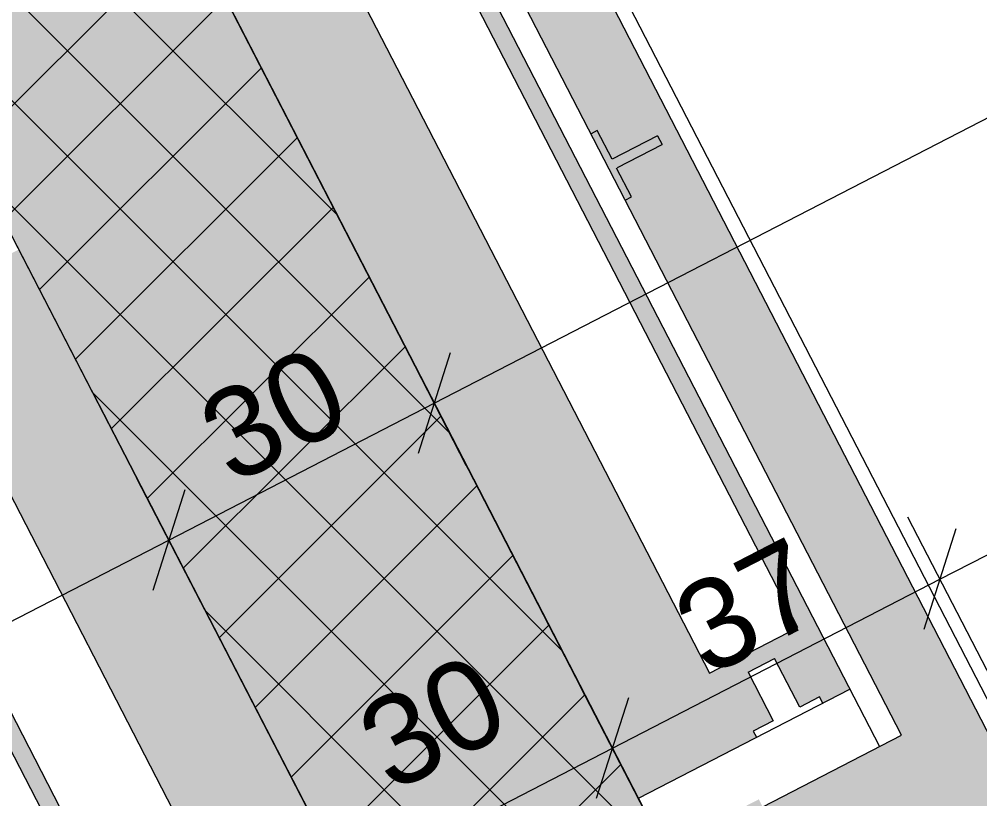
# Model space of a CAD drawing. Header units: metres. Extents: x 2688579.7 to 2688666, y 1281656.9 to 1281721.4.
# Drawn here: x 2688644.663 to 2688645.628, y 1281682.088 to 1281682.871 of the extents above; entities that cross this region are included whole.
import ezdxf

# ---------------------------------------------------------------- set-up
doc = ezdxf.new("R2010")
doc.units = ezdxf.units.M
for name, color, linetype in [('00 11 Geometer', 7, 'Continuous'), ('01 13 IW tragend', 7, 'Continuous'), ('03 13 Liftkabine', 7, 'Continuous'), ('07 12 Bemassung innen', 7, 'Continuous'), ('09 11 Raumdefinitionen.SIA 416', 7, 'Continuous')]:
    doc.layers.add(name, color=color, linetype=linetype)
doc.styles.add('ERSTELLTER_STIL_1', font='arial.ttf')
doc.dimstyles.new('ERSTELLTER_STIL__2', dxfattribs={"dimtxt": 0.08999999761581422, "dimasz": 0.07125000000000001, "dimexe": 0.18, "dimexo": 0.05, "dimgap": 0.09, "dimtad": 1, "dimzin": 0, "dimdsep": 46, "dimtxsty": 'ERSTELLTER_STIL_1', "dimblk": 'ARROWHEAD_6', "dimblk1": 'ARROWHEAD_6', "dimblk2": 'ARROWHEAD_6', "dimcen": 0.09, "dimclrd": 7, "dimclre": 7, "dimclrt": 7, "dimazin": 0, "dimtfac": 1, "dimtdec": 4, "dimtmove": 0, "dimatfit": 3, "dimfxl": 1, "dimtolj": 1, "dimtzin": 0, "dimarcsym": 0})
doc.dimstyles.new('ERSTELLTER_STIL__4', dxfattribs={"dimtxt": 0.08999999761581422, "dimasz": 0.07125000000000001, "dimexe": 0.18, "dimexo": 0.05, "dimgap": 0.09, "dimtad": 1, "dimzin": 0, "dimdsep": 46, "dimtxsty": 'ERSTELLTER_STIL_1', "dimblk": 'ARROWHEAD_6', "dimblk1": 'ARROWHEAD_6', "dimblk2": 'ARROWHEAD_6', "dimcen": 0.09, "dimclrd": 7, "dimclre": 7, "dimclrt": 7, "dimazin": 0, "dimtfac": 1, "dimtdec": 4, "dimtmove": 2, "dimatfit": 3, "dimfxl": 1, "dimtolj": 1, "dimtzin": 0, "dimarcsym": 0})

# ---------------------------------------------------------------- blocks, each defined once
blk = doc.blocks.new('*D82')
at = {"layer": '07 12 Bemassung innen', "color": 7, "linetype": 'Continuous', "lineweight": 5, "transparency": 16777216}
for p, q in [((252.4352875939956, 33.44744884619254), (252.3707978123168, 33.5724146762583)), ((250.9813190860872, 32.77623803371529), (252.4030427031562, 33.50993176122542)), ((251.0135639769265, 32.71375511868241), (250.9490741952478, 32.83872094874818)), ((250.6702930201457, 32.61573013264812), (250.9813190860872, 32.77623803371529))]:
    blk.add_line(p, q, dxfattribs=at)
at = {"layer": '07 12 Bemassung innen', "color": 7, "linetype": 'Continuous', "lineweight": 18, "transparency": 16777216}
for p, q in [((252.4191696493927, 33.56045325769063), (252.3869157569196, 33.45941026476021)), ((250.9974460323237, 32.8267595301805), (250.9651921398506, 32.72571653725009))]:
    blk.add_line(p, q, dxfattribs=at)
at = {"layer": '07 12 Bemassung innen', "color": 7, "lineweight": 18, "transparency": 16777216, "insert": (251.4779382816716, 33.05342156880792), "char_height": 0.08999999761581422, "attachment_point": 7, "rotation": 27.296418242498316, "style": 'ERSTELLTER_STIL_1'}
blk.add_mtext('\\A1;{\\pql;\\fArial|b0|i0|c0|p38;1.60}', dxfattribs=at)
blk = doc.blocks.new('ARROWHEAD_6')
at = {"color": 0, "linetype": 'Continuous', "lineweight": 0}
for p, q in [((-0.5, -0.5), (0.5, 0.5)), ((0, 0), (-1, 0))]:
    blk.add_line(p, q, dxfattribs=at)
blk = doc.blocks.new('*D83')
at = {"layer": '07 12 Bemassung innen', "color": 7, "linetype": 'Continuous', "lineweight": 5, "transparency": 16777216}
for p, q in [((252.6696364728863, 33.64750996158444), (254.091573519345, 34.38131383132097)), ((252.7018813637257, 33.58502704655155), (252.6373915820469, 33.70999287661731)), ((252.4030427031562, 33.50993176122542), (252.6696364728863, 33.64750996158443)), ((252.4352875939956, 33.44744884619254), (252.3707978123168, 33.5724146762583)), ((250.9813190860872, 32.77623803371529), (252.4030427031562, 33.50993176122542))]:
    blk.add_line(p, q, dxfattribs=at)
at = {"layer": '07 12 Bemassung innen', "color": 7, "linetype": 'Continuous', "lineweight": 18, "transparency": 16777216}
for p, q in [((252.6857634191228, 33.69803145804965), (252.6535095266497, 33.59698846511923)), ((252.4191696493927, 33.56045325769063), (252.3869157569196, 33.45941026476021))]:
    blk.add_line(p, q, dxfattribs=at)
at = {"layer": '07 12 Bemassung innen', "color": 7, "lineweight": 18, "transparency": 16777216, "insert": (252.4673926899234, 33.56339570968811), "char_height": 0.08999999761581422, "attachment_point": 7, "rotation": 27.296418242498316, "style": 'ERSTELLTER_STIL_1'}
blk.add_mtext('\\A1;{\\pql;\\fArial|b0|i0|c0|p38;30}', dxfattribs=at)
blk = doc.blocks.new('*D84')
at = {"layer": '07 12 Bemassung innen', "color": 7, "linetype": 'Continuous', "lineweight": 5, "transparency": 16777216}
for p, q in [((254.091573519345, 34.38131383132097), (254.4025995852865, 34.54182173238816)), ((254.1238184101844, 34.31883091628809), (254.0593286285057, 34.44379674635385)), ((252.6696364728863, 33.64750996158444), (254.091573519345, 34.38131383132097))]:
    blk.add_line(p, q, dxfattribs=at)
at = {"layer": '07 12 Bemassung innen', "color": 7, "linetype": 'Continuous', "lineweight": 18, "transparency": 16777216}
for p, q in [((254.1077004655816, 34.43183532778618), (254.0754465731085, 34.33079233485577)), ((252.6857634191228, 33.69803145804965), (252.6535095266497, 33.59698846511923))]:
    blk.add_line(p, q, dxfattribs=at)
at = {"layer": '07 12 Bemassung innen', "color": 7, "lineweight": 18, "transparency": 16777216, "insert": (253.265956203638, 33.9755018560562), "char_height": 0.08999999761581422, "attachment_point": 7, "rotation": 27.296418242498316, "style": 'ERSTELLTER_STIL_1'}
blk.add_mtext('\\A1;{\\pql;\\fArial|b0|i0|c0|p38;1.60}', dxfattribs=at)
blk = doc.blocks.new('*D182')
at = {"layer": '07 12 Bemassung innen', "color": 7, "linetype": 'Continuous', "lineweight": 5, "transparency": 16777216}
for p, q in [((252.8485187996326, 33.30087863699265), (253.1774270281922, 33.47061479479675)), ((252.880763690472, 33.23839572195976), (252.8162739087932, 33.36336155202552)), ((252.5819250299025, 33.16330043663363), (252.8485187996326, 33.30087863699264)), ((252.6141699207419, 33.10081752160075), (252.5496801390631, 33.22578335166651)), ((252.253235873142, 32.99367733287392), (252.5819250299025, 33.16330043663363))]:
    blk.add_line(p, q, dxfattribs=at)
at = {"layer": '07 12 Bemassung innen', "color": 7, "linetype": 'Continuous', "lineweight": 18, "transparency": 16777216}
for p, q in [((252.8646457458692, 33.35140013345786), (252.8323918533961, 33.25035714052744)), ((252.598051976139, 33.21382193309883), (252.565798083666, 33.11277894016842))]:
    blk.add_line(p, q, dxfattribs=at)
at = {"layer": '07 12 Bemassung innen', "color": 7, "lineweight": 18, "transparency": 16777216, "insert": (252.6269949336371, 33.25408344798069), "char_height": 0.08999999761581422, "attachment_point": 7, "rotation": 27.296418242498085, "style": 'ERSTELLTER_STIL_1'}
blk.add_mtext('\\A1;{\\pql;\\fArial|b0|i0|c0|p38;30}', dxfattribs=at)
blk = doc.blocks.new('*D183')
at = {"layer": '07 12 Bemassung innen', "color": 7, "linetype": 'Continuous', "lineweight": 5, "transparency": 16777216}
for p, q in [((253.1774270281922, 33.47061479479675), (254.24380211142, 34.02092759845564)), ((253.5213725558849, 32.80413031854887), (253.1451821373528, 33.53309770982963)), ((252.8485187996326, 33.30087863699265), (253.1774270281922, 33.47061479479675))]:
    blk.add_line(p, q, dxfattribs=at)
at = {"layer": '07 12 Bemassung innen', "color": 7, "linetype": 'Continuous', "lineweight": 18, "transparency": 16777216}
for p, q in [((253.1935539744288, 33.52113629126196), (253.1613000819557, 33.42009329833154)), ((252.8646457458692, 33.35140013345786), (252.8323918533961, 33.25035714052744))]:
    blk.add_line(p, q, dxfattribs=at)
at = {"layer": '07 12 Bemassung innen', "color": 7, "lineweight": 18, "transparency": 16777216, "insert": (252.9440260158146, 33.37042156417788), "char_height": 0.08999999761581422, "attachment_point": 7, "rotation": 27.296418242498085, "style": 'ERSTELLTER_STIL_1'}
blk.add_mtext('\\A1;{\\pql;\\fArial|b0|i0|c0|p38;37}', dxfattribs=at)
blk = doc.blocks.new('*D184')
at = {"layer": '07 12 Bemassung innen', "color": 7, "linetype": 'Continuous', "lineweight": 18, "transparency": 16777216}
for p, q in [((254.2865827923279, 34.08520400319438), (254.2543288998548, 33.98416101026397)), ((254.2276751651835, 33.97040610199043), (254.2599290576566, 34.07144909492085)), ((253.1935539744288, 33.52113629126196), (253.1613000819557, 33.42009329833154))]:
    blk.add_line(p, q, dxfattribs=at)
at = {"layer": '07 12 Bemassung innen', "color": 7, "linetype": 'Continuous', "lineweight": 5, "transparency": 16777216}
for p, q in [((253.1774270281922, 33.47061479479675), (254.24380211142, 34.02092759845564)), ((253.5213725558849, 32.80413031854887), (253.1451821373528, 33.53309770982963))]:
    blk.add_line(p, q, dxfattribs=at)
at = {"layer": '07 12 Bemassung innen', "color": 7, "lineweight": 18, "transparency": 16777216, "char_height": 0.08999999761581422, "attachment_point": 7, "rotation": 27.296418242498085, "style": 'ERSTELLTER_STIL_1'}
for s, insert in [('\\A1;{\\pql;\\fArial|b0|i0|c0|p38;3}', (254.1415311527694, 33.98840525460582)), ('\\A1;{\\pql;\\fArial|b0|i0|c0|p38;1.20}', (253.5959657773284, 33.7068611562297)), ('\\A1;{\\pql;\\fArial|b0|i0|c0|p38;2.30}', (253.6537486240087, 33.59489176804151))]:
    blk.add_mtext(s, dxfattribs=dict(at, insert=insert))
blk = doc.blocks.new('*D185')
at = {"layer": '07 12 Bemassung innen', "color": 7, "linetype": 'Continuous', "lineweight": 5, "transparency": 16777216}
for p, q in [((254.2704558460914, 34.03468250672918), (254.5814819120328, 34.19519040779636)), ((254.3027007369308, 33.97219959169629), (254.238210955252, 34.09716542176205)), ((254.5877475366096, 33.35444332083436), (254.2115572205806, 34.08341051348852)), ((254.24380211142, 34.02092759845564), (254.2704558460914, 34.03468250672917)), ((253.1774270281922, 33.47061479479675), (254.24380211142, 34.02092759845564))]:
    blk.add_line(p, q, dxfattribs=at)
at = {"layer": '07 12 Bemassung innen', "color": 7, "linetype": 'Continuous', "lineweight": 18, "transparency": 16777216}
for p, q in [((254.2865827923279, 34.08520400319438), (254.2543288998548, 33.98416101026397)), ((254.2276751651835, 33.97040610199043), (254.2599290576566, 34.07144909492085))]:
    blk.add_line(p, q, dxfattribs=at)
blk = doc.blocks.new('A$C08e27e3d')
at = {"layer": '01 13 IW tragend', "linetype": 'Continuous', "lineweight": 0, "true_color": 0xffffff}
blk.add_hatch(color=7, dxfattribs=at).paths.add_polyline_path([(62.76696060779355, 25.45091425856908), (61.62066595893091, 27.67265012461247), (61.35407165402395, 27.53507295624183), (62.50036686153109, 25.31333600743971)])
at = {"layer": '01 13 IW tragend', "linetype": 'Continuous', "lineweight": 5, "true_color": 0x4e4e4e}
h = blk.add_hatch(dxfattribs=at)
h.set_pattern_fill('BETON_0001', color=251, style=0, pattern_type=2)
h.set_pattern_definition([(44.99999999999999, (-190.4483196355036, -7.138988810048026), (-0.05303300858899104, 0.05303300858899108), []), (135.0000000000002, (-190.4483196355036, -7.138988810048026), (0.0530330085889909, 0.05303300858899123), [])])
h.paths.add_polyline_path([(62.76696060779355, 25.45091425856908), (61.62066595893091, 27.67265012461247), (61.35407165402395, 27.53507295624183), (62.50036686153109, 25.31333600743971)])
at = {"layer": '03 13 Liftkabine', "linetype": 'Continuous', "lineweight": 0, "true_color": 0x6f6f6f}
h = blk.add_hatch(color=8, dxfattribs=at)
h.paths.add_polyline_path([(61.62069822378055, 27.67264499963702), (61.84426077095736, 27.23943403205249), (61.84427252918829, 27.2394550823685), (61.83468252486523, 27.25803823969043), (61.84800283895424, 27.26491231286469), (61.85304386117934, 27.25514408546866), (61.92366648236566, 27.21566082683727), (61.96575165694048, 27.23737929221044), (61.96184673524363, 27.2449460881271), (62.10136409017059, 27.31694552328798), (62.69070260931863, 26.17494839641332), (62.55118529842991, 26.10294900529076), (62.54728024461804, 26.11051602139901), (62.50519507004327, 26.08879755602586), (62.49645852832339, 26.00836029105626), (62.50149955054854, 25.99859201962192), (62.48817919242128, 25.99171794644766), (62.47858918809823, 26.01030114780792), (62.47856487894671, 26.010303790107), (62.76718360391249, 25.45102943797958), (63.09775983636922, 25.62162657161733), (63.08170905848658, 25.65272916217678), (62.81067205949091, 25.51285791532616), (62.77765327363795, 25.5768404389219), (63.99687537845102, 26.20603161011284), (63.99549957735792, 26.20869755777064), (64.10480299094473, 26.2651046539394), (64.15524853192687, 26.16735323981985), (64.18901715822074, 26.18477986283401), (63.65180591534329, 27.22576682813249), (63.60561443184332, 27.20192928293466), (63.58727066681814, 27.23747511959045), (63.58904792121837, 27.23839230563978), (63.55579987188173, 27.30281913182602), (63.55402257344321, 27.30190198981499), (63.54957932734686, 27.29960900267248), (63.53467504303546, 27.32848994816458), (63.49513030691207, 27.30808254755711), (63.49054433262711, 27.31696899571148), (63.53008911278869, 27.33737644035727), (63.51518478443899, 27.3662574298877), (63.51585086399905, 27.36660114895984), (63.51962798649703, 27.36855037299191), (63.52140528493555, 27.36946755904125), (63.48815723559892, 27.43389438522748), (63.48637993716045, 27.43297719917813), (63.46803617213521, 27.46852303583392), (63.51422769967348, 27.49236058103175), (63.04253508096258, 28.40638811413066)])
h.paths.add_polyline_path([(61.97735337566883, 27.72728897770563), (62.98152316210872, 28.24550041673438), (64.0083154765523, 26.25582243342101), (63.06764550970439, 25.77038069951856), (63.00414573415071, 25.73761099439226), (62.71889039168514, 25.59040230318521), (62.68266147667862, 25.6606052832392), (62.96791677510589, 25.80781401848457)], flags=0)
h = blk.add_hatch(color=8, dxfattribs=at)
h.paths.add_polyline_path([(61.87126991178047, 27.18709680338892), (62.45370702898146, 26.05847233376304), (62.45371101071908, 26.05850897582979), (62.45219510271329, 26.06144649018142), (62.4263124219334, 26.11160101205336), (62.54494663198932, 26.17282332814562), (62.5417387374905, 26.17903945064069), (62.56172018066098, 26.18935109272036), (62.53651517650883, 26.23819234679186), (62.56315710913645, 26.25194116089661), (62.58836206288686, 26.20309990682512), (62.60834360686084, 26.21341154890478), (62.6115514509579, 26.20719540120883), (62.63871428559344, 26.22121303300677), (62.1089247620514, 27.24781847897372), (62.08176192741587, 27.23380089757752), (62.08496810825545, 27.22758805119569), (62.06498661468322, 27.21727648471863), (62.09019161883532, 27.16843520544627), (62.063549635806, 27.15468636614063), (62.03834468205559, 27.20352759501126), (62.01836323888512, 27.1932159529316), (62.01515705804553, 27.19942877411255), (61.89652282278871, 27.13820645802031), (61.87130176568166, 27.18707903677473)])
h.paths.add_polyline_path([(62.04025974666058, 27.12354635521175), (62.12906625595491, 27.16937582796415), (62.58644407498088, 26.28308689242326), (62.49763761608824, 26.23725752047435)], flags=0)
h = blk.add_hatch(color=8, dxfattribs=at)
h.paths.add_polyline_path([(61.59271977246163, 26.55375257652116), (62.10046178545633, 25.5698697833979), (62.13844746155019, 25.58947264103141), (62.13684922330947, 25.59256963935649), (62.1501409284873, 25.599428947903), (62.14032322895042, 25.61845332598768), (62.13588006440523, 25.61616039586264), (62.12446411007556, 25.63828175572029), (62.15105384333566, 25.65200363357817), (62.16246978111326, 25.62988227372052), (62.15804550252085, 25.62759907623373), (62.1678632186098, 25.60857469814905), (62.18115492378769, 25.61543400669556), (62.18275316202846, 25.61233700837047), (62.31194176919405, 25.6790060108382), (61.80419975619935, 26.66288883706569), (61.67501114903365, 26.59621981804585), (61.67661167146508, 26.59311840030849), (61.66331996628725, 26.58625909176198), (61.67313766582407, 26.5672347136773), (61.67756194441642, 26.56951789461197), (61.68897788219402, 26.54739653475431), (61.66238816548599, 26.53367465689643), (61.65097221115633, 26.5557960333062), (61.65541537570147, 26.55808896343125), (61.64559767616464, 26.57711334151593), (61.63230595443468, 26.57025403296942), (61.63070544855543, 26.57335545070678)])
h.paths.add_polyline_path([(61.6388622766828, 26.50295856639789), (62.08514877021116, 25.63816185226522), (62.17376022082397, 25.68389058694334), (61.72747369419147, 26.54868733418021)], flags=0)
at = {"layer": '00 11 Geometer', "color": 250, "linetype": 'Continuous', "lineweight": 13, "true_color": 0x3f3f3f}
blk.add_open_spline([(61.10243485247656, 48.48420281692729), (56.77352997377159, 47.34081434957805), (52.4635852428363, 46.16539965738131), (48.13468036413133, 45.02201119003207), (44.67800041448561, 44.10900244983433), (41.2023603170702, 43.22801993448409), (37.74568036742448, 42.31501119428635), (37.74568036742448, 42.31501119428635), (36.51101375635653, 46.29834470393457), (35.89368042427986, 48.29001137435757), (35.89368042427986, 48.29001137435757), (32.77968142585769, 46.72534450430744), (31.22268144538566, 45.94301117149502), (31.22268144538566, 45.94301117149502), (21.44268032567516, 43.82167784365215), (16.55268032368213, 42.76101117565617), (16.55268032368213, 42.76101117565617), (7.358013710788782, 41.1450112190409), (2.760680377799417, 40.33701121977851), (2.760680377799417, 40.33701121977851), (2.852681969608511, 38.82034512477316), (2.898681985064741, 38.06201179612749), (2.898681985064741, 38.06201179612749), (4.857346937842067, 28.42001115491934), (5.836680270116176, 23.59901115422458), (5.836680270116176, 23.59901115422458), (7.250013421140011, 21.69701122663304), (7.95668008768871, 20.74601122418739), (7.95668008768871, 20.74601122418739), (10.0486806438671, 18.48401050067827), (11.09468064675048, 17.35301049550385), (11.09468064675048, 17.35301049550385), (13.36067895529732, 15.25367757499539), (14.49367895102068, 14.20401090647415), (14.49367895102068, 14.20401090647415), (16.14301102872878, 13.00001188282244), (16.96767767410665, 12.39801188566111), (16.96767767410665, 12.39801188566111), (20.31968006337001, 9.776678227431553), (21.99568005822539, 8.466011565954837), (21.99568005822539, 8.466011565954837), (24.63768051177203, 6.944010933473187), (25.95868050524905, 6.183010929807502), (25.95868050524905, 6.183010929807502), (28.60930300305984, 5.333717593874063), (29.84025381909623, 4.957434972593042), (31.07120463935598, 4.581152350021007), (32.39626387633277, 4.285094314451996), (33.81543054463282, 4.069260977519157), (35.23459722133293, 3.853427639308798), (36.52668118368777, 3.744678008936125), (37.69168119490087, 3.743011342904943), (38.85668119028151, 3.741344676896411), (39.77044249357601, 3.744428238438006), (40.43296699630037, 3.752262269690114), (41.09549149855911, 3.760096300936716), (41.95790802579259, 3.796513086969954), (43.020216845292, 3.861512388413253), (44.08252568015769, 3.926511690796765), (45.41718103768528, 4.05617725272498), (47.02418104823619, 4.250510583476576), (49.43468106569662, 4.542010579801577), (51.84518209969565, 4.833511419904831), (54.25568211622476, 5.125011425543057), (54.25568211622476, 5.125011425543057), (66.34501369887903, 7.421677856550964), (72.38968036588221, 8.570011189750808), (72.38968036588221, 8.570011189750808), (76.09901367299199, 9.525344516228365), (77.9536803381884, 10.00301118226111), (77.9536803381884, 10.00301118226111), (81.43301373099848, 12.11901121547766), (83.17268039923101, 13.17701121706836), (83.17268039923101, 13.17701121706836), (79.77201372868126, 18.68234452860381), (78.0716803985083, 21.43501119579509), (77.2604064339207, 22.74838120428235), (76.44901363862618, 24.06167781058088), (75.63768030315578, 25.37501114358515), (75.63768030315578, 25.37501114358515), (73.88301371953781, 28.15701115348356), (73.00568038815572, 29.54801115215145), (71.2765175777854, 32.28957514030248), (69.54768033869505, 35.03134452163562), (67.81868033468663, 37.77301118833334), (67.81868033468663, 37.77301118833334), (61.10243485247656, 48.48420281692729), (61.10243485247656, 48.48420281692729)], degree=3, knots=[0, 0, 0, 0, 1, 1, 1, 2, 2, 2, 3, 3, 3, 4, 4, 4, 5, 5, 5, 6, 6, 6, 7, 7, 7, 8, 8, 8, 9, 9, 9, 10, 10, 10, 11, 11, 11, 12, 12, 12, 13, 13, 13, 14, 14, 14, 15, 15, 15, 16, 16, 16, 17, 17, 17, 18, 18, 18, 19, 19, 19, 20, 20, 20, 21, 21, 21, 22, 22, 22, 23, 23, 23, 24, 24, 24, 25, 25, 25, 26, 26, 26, 27, 27, 27, 28, 28, 28, 29, 29, 29, 29], dxfattribs=at)
at = {"layer": '01 13 IW tragend', "color": 7, "linetype": 'Continuous', "lineweight": 18, "flags": 128}
for points in [[(62.76696060779355, 25.45091425856908), (61.62066595893091, 27.67265012461247)], [(61.6155004450566, 27.02837450656319), (62.50036686153109, 25.31333600743971)]]:
    blk.add_lwpolyline(points, dxfattribs=at)
at = {"layer": '03 13 Liftkabine', "color": 7, "linetype": 'Continuous', "lineweight": 5}
for p, q in [((61.97735338348787, 27.72728899775891), (62.967916778328, 25.8078140276692)), ((62.96060972822806, 25.85468200200993), (61.99756198324428, 27.72083822293079)), ((62.69070261158527, 26.17494838120948), (62.10136408721553, 27.31694550358421)), ((62.07916352107281, 27.30548868934685), (62.66850204544255, 26.16349156697212)), ((62.58644409224769, 26.28308692897921), (62.12906625613709, 27.16937579535696)), ((62.04025975650075, 27.12354635286128), (62.49763759261145, 26.23725748648352)), ((62.38504100602916, 26.78251151579784), (62.37882048529468, 26.77930135664887)), ((62.39994531636808, 26.75363052666476), (62.38504100602916, 26.78251151579784)), ((62.44571057607288, 26.77724812612568), (62.39994531636808, 26.75363052666476)), ((62.44571057607288, 26.77724812612568), (62.45029651771574, 26.76836166793058)), ((62.40536042889096, 26.74517197002323), (62.45029651771574, 26.76836166793058)), ((62.41943556834985, 26.71586307933658), (62.40453125801093, 26.74474406846966)), ((62.41321504761549, 26.7126529201876), (62.41943556834985, 26.71586307933658)), ((61.56908597579093, 26.59954920724453), (62.12420693343472, 25.52385731979074)), ((61.72747368573954, 26.54868733376352), (62.17376020336781, 25.68389060178071)), ((61.87919471268566, 26.51756652865409), (62.28275751979106, 25.73555817785387)), ((62.08514879351731, 25.63816184547752), (61.63886227588898, 26.5029585774603)), ((62.49763759261145, 26.23725748648352), (62.58644409224769, 26.28308692897921)), ((62.5365151782338, 26.23819234333727), (62.56315712812068, 26.25194117608394)), ((62.58836211944333, 26.20309993056961), (62.56315712812068, 26.25194117608394)), ((62.5365151782338, 26.23819234333727), (62.56172016955622, 26.18935109782289)), ((62.42631239821787, 26.11160099380798), (62.63871432842541, 26.22121303894293)), ((62.60834358186014, 26.21341155513048), (62.58836211944333, 26.20309993056961)), ((62.61155148984642, 26.20719539661079), (62.60834358186014, 26.21341155513048)), ((62.56172016955622, 26.18935109782289), (62.54173870713294, 26.17903947325872)), ((62.54173870713294, 26.17903947325872), (62.54494661511933, 26.17282331473903)), ((62.55118521792008, 26.10294909741484), (62.69070261158527, 26.17494838120948))]:
    blk.add_line(p, q, dxfattribs=at)
at = {"layer": '09 11 Raumdefinitionen.SIA 416', "color": 51, "linetype": 'Continuous', "lineweight": 0, "true_color": 0xffffa8, "flags": 128}
for points in [[(61.62070250108351, 27.67263665333785), (62.76718360700926, 25.45102951627498), (64.18901139149622, 26.18477716530941), (63.04253034484012, 28.40638418752206)], [(61.61550340439643, 27.02853787339796), (60.1936699680478, 26.29478745310436), (61.07875647172807, 24.57970075579118), (62.50058984880695, 25.31345129093545)]]:
    blk.add_lwpolyline(points, close=True, dxfattribs=at)
at = {"layer": '07 12 Bemassung innen', "color": 7, "linetype": 'Continuous', "lineweight": 5}
for base, p1, p2, angle, dimstyle, picture, middle, turn in [((63.64325388384145, 27.24232502127295), (62.11358328504713, 26.71728310487354), (63.53551198072907, 27.45110315642572), 27.29641824249826, 'ERSTELLTER_STIL__2', '*D84', (62.90087743143121, 26.93010911084426), 27.29641824249832), ((63.82213621058779, 26.89569369668115), (64.16235760125844, 26.17102221565185), (63.53551198072907, 27.45110315642572), 27.29641824249808, 'ERSTELLTER_STIL__2', '*D185', (63.70306057052866, 26.90513798158406), 27.29641824249808), ((62.22131683738269, 26.50852115153641), (61.84697714980416, 26.57972886593191), (62.11358328504713, 26.71728310487354), 27.29641824249826, 'ERSTELLTER_STIL__2', '*D83', (62.05940805154631, 26.49586099222177), 27.29641824249832), ((63.79548247591643, 26.88193878840762), (63.09598262053376, 25.62070921336636), (64.16235760125844, 26.17102221565185), 27.29641824249808, 'ERSTELLTER_STIL__2', '*D184', (63.23088700512167, 26.66146841101775), 27.29641824249808), ((62.72910739268863, 26.33162598474873), (62.11358328504713, 26.71728310487354), (63.09598262053376, 25.62070921336636), 27.29641824249808, 'ERSTELLTER_STIL__2', '*D183', (62.53604137743753, 26.30288684671154), 27.29641824249808), ((62.40019916412902, 26.16188982694462), (61.84697714980416, 26.57972886593191), (62.11358328504713, 26.71728310487354), 27.29641824249808, 'ERSTELLTER_STIL__4', '*D182', (62.21901029526009, 26.18654873051435), 27.29641824249808), ((61.95472306765257, 26.37094295117739), (60.63621376321427, 25.43724448001951), (61.84697714980416, 26.57972886593191), 27.29641824249826, 'ERSTELLTER_STIL__4', '*D82', (61.11285950946484, 26.00802882359597), 27.29641824249832)]:
    dim = blk.add_linear_dim(base=base, p1=p1, p2=p2, angle=angle, dimstyle=dimstyle, dxfattribs=at)
    dim.commit()
    dim.dimension.update_dxf_attribs({"geometry": picture, "text_midpoint": middle, "dimtype": 128, "text_rotation": turn, "insert": (-190.4483196355036, -7.138988810048026)})

msp = doc.modelspace()

# ---------------------------------------------------------------- block references
msp.add_blockref('A$C08e27e3d', (2688582.858319622, 1281655.97698879))

doc.saveas('drawing.dxf')
